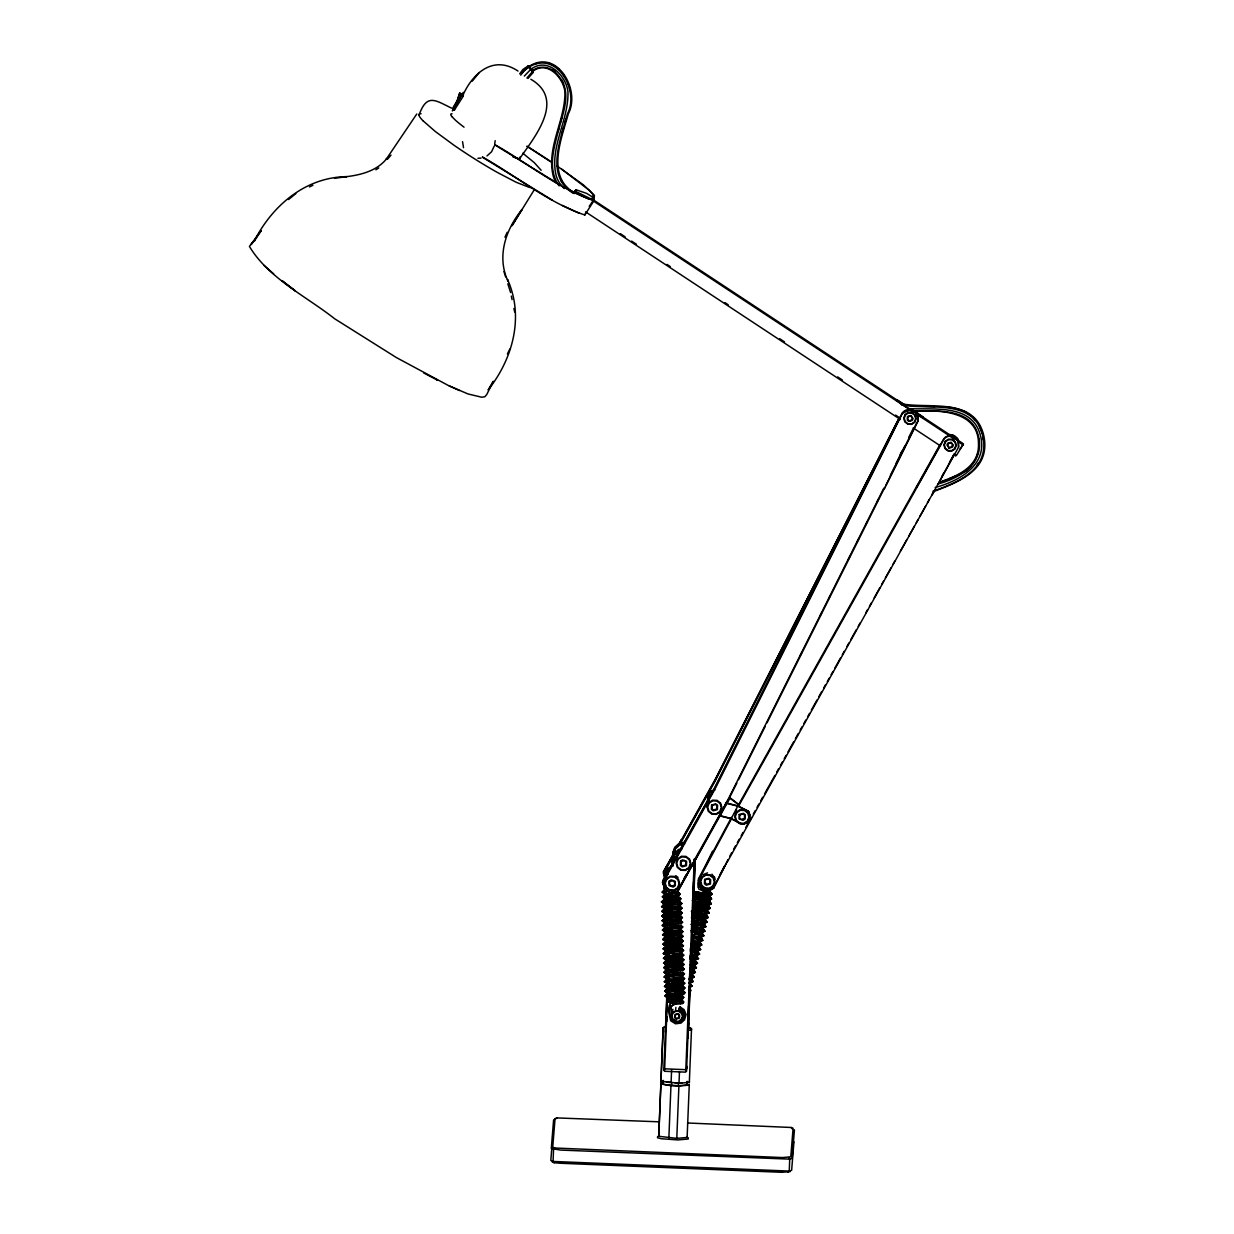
<?xml version="1.0" encoding="UTF-8"?>
<svg xmlns="http://www.w3.org/2000/svg" width="1234" height="1234" viewBox="0 0 1234 1234"><rect width="100%" height="100%" fill="white"/><g stroke="black" fill="none" stroke-linecap="round" stroke-linejoin="round"><path stroke-width="1.5" d="M675.337 1001.993L675.291 1003.489L670.031 1002.856L666.807 1000.373L667.856 998.985L675.322 1000.789L675.291 1003.489L682.695 1003.458L683.729 1002.039L682.603 1000.712L675.43 1001.268M688.109 1033.012L688.279 1027.953M665.635 877.945L665.712 874.86M665.373 1032.087L665.573 1026.287M671.281 894.141L671.311 892.922L678.993 892.83L680.165 894.172L679.086 895.576L671.234 895.653L671.311 892.922L666.098 890.902L664.833 886.722M663.614 884.454L663.954 889.915L664.879 892.197L667.255 893.647L680.165 894.172M664.308 877.251L664.432 873.209M663.799 1070.418L667.517 976.989M667.517 996.393L664.555 1071.282L685.718 1072.145L694.264 859.558M686.536 1071.359L695.051 859.558M666.221 894.434L662.982 897.18L664.154 898.506L667.131 895.853L666.221 894.434L662.982 897.18L671.558 899.216L671.512 900.404L679.749 900.249L680.906 898.846L679.656 897.504L673.548 897.812M671.574 898.907L671.62 897.704L664.062 895.807L665.234 897.087L664.154 898.506L671.512 900.404L671.62 897.704L679.656 897.504M672.083 917.757L672.129 916.554L678.438 916.122L681.029 916.23L682.402 917.572L681.122 918.975L672.006 919.284L665.774 918.62L661.918 916.014L665.758 913.129L666.823 914.548L670.37 913.823M672.252 922.446L672.299 921.243L678.607 920.811L681.199 920.919L682.572 922.261L681.291 923.68L672.175 923.973L665.944 923.325L662.087 920.703L665.928 917.818L672.175 916.646L681.029 916.23L679.733 917.68M672.931 941.218L672.977 940.015L664.046 938.087L662.766 939.475L666.622 942.051L672.854 942.745L681.97 942.437L683.25 941.018L681.878 939.691L673.024 940.092L666.776 941.28L662.936 944.164L666.792 946.74L673.024 947.434L682.14 947.126L683.42 945.722L682.047 944.38L673.193 944.781L664.216 942.776L665.589 944.056L667.841 942.699L666.776 941.28M673.101 945.907L673.147 944.704L682.047 944.38M673.27 950.596L673.317 949.393L679.625 948.961L682.217 949.069L683.59 950.411L682.309 951.815L673.193 952.124L666.962 951.445L663.105 948.853L666.946 945.969L668.01 947.388L671.558 946.663M673.779 964.679L673.826 963.461L680.135 963.029L682.726 963.137L684.099 964.479L682.818 965.898L673.702 966.191L667.471 965.512L663.614 962.936L667.455 960.037L668.519 961.456L672.067 960.731M673.949 969.369L673.995 968.15L665.064 966.237L663.784 967.626L667.64 970.202L673.872 970.896L682.988 970.587L684.268 969.168L682.896 967.826L680.304 967.734L674.042 968.243L674.196 969.754M674.458 983.436L674.504 982.233L665.573 980.29L664.293 981.693L668.149 984.285L674.381 984.979L683.497 984.655L684.777 983.236L683.405 981.909L680.813 981.801L671.435 982.896M674.628 988.125L674.674 986.922L680.983 986.49L683.574 986.598L684.947 987.925L683.667 989.344L674.551 989.653L668.319 988.974L664.463 986.382L668.304 983.483L669.368 984.917L672.931 984.208M674.797 992.815L674.844 991.627L681.153 991.18L683.744 991.288L685.117 992.614L683.837 994.049L674.72 994.357L668.489 993.679L664.632 991.072L668.473 988.187L674.736 986.999L683.574 986.598L682.294 988.033M669.969 899.817L666.314 900.481L665.249 899.062L661.409 901.946L664.339 903.35L671.543 904.028L671.497 905.216L680.613 904.908L681.893 903.489L680.505 902.162L671.666 902.563M679.394 908.286L680.782 909.597L665.434 909.242L661.578 906.635L662.859 905.247L671.79 907.191L680.69 906.851L682.063 908.178L680.782 909.597L672.16 909.967L671.975 908.779L666.653 909.859L665.589 908.44L661.748 911.324L664.679 912.728L671.882 913.407L671.836 914.595L680.952 914.286L682.232 912.882L680.859 911.54L678.268 911.432L668.89 912.543M671.913 913.067L671.959 911.895L663.028 909.936L664.401 911.216L666.653 909.859L665.836 911.139L672.16 909.967L672.006 908.425M672.006 919.284L672.129 916.554L663.198 914.625L664.571 915.906L666.823 914.548L666.005 915.829L680.952 914.286M672.175 923.973L672.299 921.243L663.368 919.315M672.854 942.745L672.977 940.015L681.878 939.691L680.597 941.126M673.024 947.434L673.147 944.704L673.363 945.954M673.193 952.124L673.317 949.393L664.386 947.465L665.758 948.745L668.01 947.388L664.478 950.165M673.702 966.191L673.826 963.461L664.895 961.548L666.267 962.829L668.519 961.456L665.003 964.232L666.267 962.829M673.872 970.896L673.995 968.15L682.896 967.826M664.293 981.693L667.224 983.097L674.427 983.776L674.381 984.979L674.504 982.233L683.405 981.909L682.124 983.344M674.551 989.653L674.674 986.922L665.743 984.994L667.131 986.274L669.368 984.917L668.566 986.182L683.497 984.655M674.72 994.357L674.844 991.627L665.913 989.683M687.199 1136.452L687.122 1137.455L676.787 1138.365L658.74 1136.283L660.93 1082.974L663.506 1082.511M660.961 1081.2L663.152 1027.691L660.961 1081.2L679.009 1083.267L689.328 1082.357L689.42 1081.37M660.93 1082.974L658.74 1136.283M687.153 1084.115L687.091 1084.964L678.33 1085.735L666.159 1084.825L662.997 1083.976L663.182 1080.367L663.105 1081.215M668.442 953.928L668.751 946.231M669.167 936.745L670.91 892.413M672.006 866.253L672.314 858.633L674.35 853.28L678.499 849.501L682.248 848.668M666.005 1021.69L666.977 996.532M667.239 990.933L667.748 977.482M668.427 960.33L668.797 952.494M669.877 925.593L670.648 906.373M670.957 898.676L671.111 894.835M672.268 866.006L672.808 852.555L674.844 847.203L678.993 843.424L684.608 842.159L684.515 843.254L678.901 844.519L674.767 848.298L672.715 853.65M667.795 990.763L668.365 975.261M669.029 960.145L670.216 929.156M670.417 925.685L671.759 890.732M672.792 866.361L673.101 858.694M666.807 1021.69L666.962 1016.6M668.041 990.948L668.196 987.107M669.275 960.206L669.43 956.365M673.024 865.404L673.178 861.579M673.332 857.753L675.43 848.853L679.271 845.352L684.484 844.179M668.859 1138.041L670.957 1085.704L660.853 1083.961M671.08 1082.943L671.604 1069.816M671.574 1085.457L671.682 1082.696M678.33 1085.735L678.438 1082.974L682.093 1082.835M676.787 1138.365L678.901 1086.028L689.22 1085.118L689.297 1084.131L687.122 1137.455M679.009 1083.267L679.456 1072.007M687.97 1022.554L688.572 1005.988M689.204 991.812L689.436 986.043M690.516 959.142L690.963 946.648M691.672 930.328L691.966 921.767M692.953 896.887L693.57 881.585M694.14 868.859L694.495 858.617M688.125 1037.995L688.279 1034.154M688.51 1028.385L690.207 986.105M690.454 978.994L690.685 973.24M690.917 968.798L695.313 859.25M687.091 1084.964L687.261 1081.354L687.199 1082.187M689.328 1082.357L691.518 1028.848L687.801 1027.845M688.402 1029.295L688.68 1023.017M672.422 927.15L672.345 928.662L666.113 928.014L662.257 925.407L663.537 924.019L672.468 925.932L672.345 928.662L681.461 928.369L682.741 926.95L681.369 925.608L672.515 926.024M673.44 955.286L673.363 956.813L667.131 956.134L663.275 953.543L664.555 952.154L673.486 954.083L673.363 956.813L682.479 956.52L683.759 955.101L682.387 953.759L673.533 954.175M674.119 974.058L674.042 975.585L667.81 974.891L663.954 972.315L665.234 970.927L674.165 972.855L674.042 975.585L683.158 975.276L684.438 973.857L683.065 972.531L674.211 972.932M674.288 978.747L674.211 980.274L667.98 979.595L664.123 977.004L665.404 975.616L674.335 977.544L674.211 980.274L683.327 979.966L684.608 978.547L683.235 977.22L674.381 977.621M664.062 901.838L662.781 903.257L666.314 900.481L664.062 901.838L662.689 900.558L671.62 902.501L671.497 905.216L665.265 904.553L661.409 901.946L665.249 899.062M671.743 908.378L671.666 909.905L671.79 907.191L680.69 906.851M672.592 931.84L672.515 933.367L678.87 933.382L681.631 933.058L682.911 931.639L681.538 930.297L672.684 930.714L663.707 928.708L662.427 930.097L666.283 932.673L672.515 933.367L672.638 930.621L681.538 930.297M917.865 420.563L918.081 417.663L914.872 411.616C938.92 409.441 978.855 410.829 978.469 443.993C979.38 466.761 957.214 476.324 939.043 482.247M680.921 849.085L662.488 882.649L665.712 890.038L670.725 892.799L678.068 891.071L696.146 857.8L678.16 889.992L679.98 886.521M664.401 885.889L662.612 881.153L714.393 788.264L902.316 412.788A9.348 9.27 4.5 0 1 908.656 409.472A8.823 8.746 4.5 0 1 917.109 413.668L918.25 420.686L884.485 488.695M670.71 892.814L678.068 891.071M680.489 850.288L680.582 849.208M726.379 802.948L737.762 805.833L748.467 811.185L750.056 815.612L748.729 820.548L745.799 823.386L741.865 824.281L745.83 823.063L748.76 820.209M750.056 815.612L748.467 811.185M552.2 1143.301L550.811 1160.438L553.063 1161.441L789.251 1171.081L791.642 1170.279L793.956 1141.712M552.662 1137.594L553.125 1131.871M664.602 874.921L663.414 871.775L673.579 854.036M657.629 1136.468L657.521 1137.763L661.393 1138.735L677.898 1139.923L688.217 1139.013L688.31 1137.717M662.997 1083.976L663.074 1083.128M671.882 1016.106L673.008 1013.068L675.738 1011.278L678.993 1011.402L681.554 1013.423L682.448 1016.538L681.307 1019.577L678.592 1021.366L675.337 1021.243L672.761 1019.222L671.404 1016.029L671.666 1012.636M671.404 1016.029L672.916 1009.319M672.638 1012.713L675.6 1010.754L675.877 1007.36M672.36 1019.438L675.168 1021.629L678.731 1021.783L681.708 1019.824L682.942 1016.492L682.248 1009.705M682.942 1016.492L683.204 1013.114M712.558 851.136L698.552 880.228A9.286 9.193 4.6 0 0 705.539 890.208L710.29 890.084L713.761 887.971L728.137 859.712L714.039 886.552M699.154 883.529L698.675 878.593A9.286 9.193 4.6 0 0 698.86 881.708M707.437 798.259L708.717 793.57L711.817 790.686L714.841 790.022M707.067 806.959L708.655 802.702L712.481 800.172L717.062 800.357L720.656 803.18L721.905 807.56L720.317 811.833L716.491 814.347L711.91 814.162L708.316 811.34L707.067 806.959L708.038 795.112M686.736 1068.906L686.937 1066.407M708.794 801.005L709.627 790.855M691.518 1028.848L691.441 1029.835L687.585 1030.529M713.915 888.033L710.368 889.992L705.524 890.115L702.007 888.434L699.061 884.593L698.367 879.935M736.297 812.173L740.107 809.658L744.688 809.843L748.298 812.666L749.532 817.047L747.943 821.304L744.133 823.834L739.552 823.649L735.942 820.826L734.708 816.445L736.513 809.489M794.434 1129.773L792.12 1158.325L789.729 1159.142L560.56 1150.073L551.289 1148.499L553.603 1119.932L557.166 1117.927L658.863 1121.814M916.723 486.181L916.631 487.26L943.84 438.702A7.728 7.666 4.6 0 1 952.586 436.234L958.34 440.985L958.71 446.939L727.859 860.977M454.528 109.857L453.202 107.389L457.151 100.617L459.727 92.966L463.444 94.848L462.426 93.877L453.233 109.363L454.528 109.857L463.352 96.021L462.318 95.111M453.233 109.363L453.341 108.129M453.109 108.499L457.058 101.712L459.727 92.966M463.29 92.349L452.369 110.89L459.357 98.489M666.252 878.793L670.124 876.233L674.782 876.418L678.438 879.287L679.703 883.729L678.083 888.064L674.211 890.624L669.553 890.439L665.897 887.57L664.632 883.128L666.437 876.556M958.494 447.171L958.155 441.325A9.641 9.563 4.6 0 0 949.008 436.281A7.558 7.481 4.6 0 0 943.964 439.103L738.857 805.601M494.741 143.792L495.189 140.645M691.426 945.121L691.642 943.609L700.758 943.3L701.745 944.92L697.488 946.771L691.225 946.308L691.426 945.121L698.629 945.768L701.745 944.92L699.046 942.761M692.289 941.743L692.706 939.043L701.822 938.735L702.809 940.354L698.552 942.19L692.289 941.743L692.706 939.043M693.354 937.161L693.77 934.462L702.886 934.153L703.874 935.773L699.616 937.624L693.354 937.161L693.585 935.634M696.778 921.921L696.547 923.448L702.809 923.896L707.082 922.06L706.095 920.441L696.963 920.749L696.547 923.448L691.858 922.6M700.156 907.036L699.755 909.736L693.493 908.594L692.798 907.144L693.955 905.895L706.465 907.514L709.288 906.728L710.275 908.347L706.002 910.183L699.755 909.736L699.971 908.193M701.221 902.455L700.819 905.17L694.557 904.028L693.863 902.578L695.02 901.314L707.545 902.949L710.352 902.147L711.339 903.766L707.067 905.617L700.819 905.17L701.035 903.627M699.03 884.223L698.752 889.066L708.686 893.632L708.27 892.259L701.591 889.467L700.141 886.382M691.456 944.781L691.642 943.609M694.649 931.053L694.835 929.896L703.951 929.588L704.938 931.207L700.681 933.043L691.287 932.025M695.714 926.487L695.899 925.315L705.015 925.022L706.002 926.641L701.745 928.477L692.351 927.459M698.907 912.774L699.092 911.602L708.223 911.294L709.211 912.913L704.938 914.764L692.413 913.175L691.734 911.725L706.079 913.762L709.211 912.913L706.496 910.754M694.418 932.596L694.835 929.896L691.734 929.325M695.482 928.03L695.899 925.315L691.241 924.467M698.691 914.301L699.092 911.602L692.891 910.461L693.585 911.895L692.413 913.175M703.365 894.372L703.565 893.185L711.324 892.753L712.111 894.326L708.439 896.177L703.118 895.884L695.513 894.403L694.727 892.799L696.13 891.735L703.365 893.524L708.717 895.622L711.602 899.015L707.714 900.866L692.937 898.645M703.118 895.884L703.565 893.185L696.13 891.735L696.917 893.308M561.809 169.197L589.25 190.237L593.03 194.54L592.613 199.646L588.525 198.982L571.496 191.069M664.817 871.559L665.959 866.638M664.031 881.446L665.188 876.526L668.273 874.258M559.557 126.007C554.961 144.902 546.353 168.21 559.11 185.856M560.498 122.582L561.902 117.431M558.107 131.714C562.349 114.299 572.638 92.427 558.909 76.431C553.341 67.669 541.171 63.921 532.502 70.662L529.278 66.297L527.828 66.112L522.877 69.52L519.684 73.87M562.303 132.285L563.707 127.102M564.648 123.647L566.067 118.464M703.92 890.1L703.503 891.565L704.29 888.958L701.221 887.894L699.2 885.318M702.979 894.665L702.562 896.1L710.121 900.049L707.498 896.856L702.948 894.974L702.562 896.1L695.513 894.403M698.521 913.129L698.953 911.648L692.906 910.029L693.431 911.664L692.135 912.682L691.611 911.016M691.225 924.158L695.76 925.361L694.927 927.968L691.935 927.166M694.264 931.423L694.696 929.927L691.672 929.125M701.714 899.416L702.146 897.951L705.123 899.077M700.681 903.643L700.264 905.108L706.249 907.391L705.709 906.018L700.65 903.982L700.264 905.108L694.264 903.535L693.739 901.869L695.035 900.897L701.082 902.532M699.616 908.224L699.2 909.674L705.185 911.957L704.645 910.584L699.585 908.563L699.2 909.674L693.199 908.101M697.488 917.356L697.056 918.821L705.478 923.063M696.423 921.937L695.991 923.402L701.992 925.685L701.452 924.312L696.392 922.276L695.991 923.402L692.999 922.616M692.798 937.115L693.199 935.989L698.243 938.025L698.799 939.398L692.798 937.115L693.23 935.65M693.817 941.234L697.179 942.591L700.141 945.938L691.734 941.681L692.567 939.074M908.856 421.365L907.345 420.162L907.484 416.521L911.031 415.534L913.067 418.573L912.404 420.378L908.856 421.365L907.484 418.203L909.288 415.935L910.815 415.997L912.435 418.403L910.63 420.671L909.103 420.609M676.155 1019.006L674.751 1017.911L674.89 1014.549L678.16 1013.638L679.564 1014.734L679.44 1018.112L676.155 1019.006L674.89 1016.106L676.556 1014.009L677.975 1014.07L679.456 1016.292L677.79 1018.374L676.386 1018.328M949.023 448.081L946.987 445.042L947.65 443.237L951.198 442.25L953.234 445.289L952.571 447.094L949.023 448.081L947.65 444.934L949.455 442.682L952.185 443.685L952.602 445.135L950.797 447.402L949.27 447.34M494.232 146.075L491.579 151.751L486.967 155.947M669.368 1005.201L668.273 1010.291L670.694 1020.796L675.553 1023.804L681.014 1023.094L684.577 1019.778L686.104 1014.487L684.145 1009.69L680.119 1006.913L678.669 1009.211L681.878 1011.14L683.451 1014.579L682.34 1018.281L679.595 1020.78M698.552 912.79L698.953 911.648L701.93 912.79M695.359 926.503L695.76 925.361M694.295 931.084L694.696 929.927L697.657 931.068M701.745 899.077L702.146 897.951M697.457 917.71L697.056 918.821L692.567 917.649M691.734 941.681L692.135 940.57M976.187 457.968L977.806 453.418M673.594 852.617L675.522 847.557L679.379 844.056M672.221 859.728L674.273 854.375L678.407 850.612M672.993 859.99L674.936 854.931L678.777 851.429M482.432 156.965C516.429 176.03 547.634 202.438 584.823 214.994L585.734 212.772M584.823 214.994L593.986 200.618L594.418 195.311L583.42 184.899L557.043 165.973M676.124 894.341L676.803 892.83L678.993 892.83L677.913 894.249M575.075 191.471L575.707 190.082L573.594 192.782M576.293 189.866L575.599 191.378L592.073 199.461L593.06 197.347L586.505 193.337L576.293 189.866L573.995 192.797M504.953 237.19L507.205 232.3M889.174 439.628L714.733 788.387L662.581 881.415M883.745 488.34L728.862 797.935L695.806 859.003M800.203 655.578L801.93 652.138M819.993 616.013L821.721 612.573M828.6 598.814L830.328 595.374M848.39 559.249L850.118 555.809M856.998 542.05L858.725 538.61M865.605 524.851L867.332 521.411M876.788 502.485L878.515 499.045M890.346 475.398L917.032 422.229M729.973 796.84L736.852 783.081M738.58 779.641L765.25 726.317M766.977 722.877L884.871 487.199M885.704 485.548L904.753 447.418M507.421 353.88L509.858 349.052M899.015 418.172L715.057 780.366L681.276 841.064M899.278 417.925L715.442 778.901L679.857 842.807M902.609 412.989L714.517 789.991L662.797 882.773M908.826 437.252L913.021 428.908M889.236 438.425L715.381 780.598L681.6 841.295M900.188 454.482L901.915 451.089M896.208 463.105L904.831 446.137M698.459 878.855L731.5 817.386M698.552 880.228L731.361 819.021M737.731 806.157L726.363 803.272L719.777 815.905L731.16 818.774L737.731 806.157L748.452 811.509M713.9 886.336L715.658 882.958M720.07 874.536L724.466 866.098M955.054 455.516L956.473 455.346L963.492 443.932L959.774 449.423M677.435 912.975L678.268 911.432L679.348 912.651M677.605 917.664L678.438 916.122M677.774 922.353L678.607 920.811M678.284 936.436L679.116 934.894L681.708 935.002L683.081 936.328L681.8 937.747L672.684 938.056L666.453 937.362L662.596 934.786L663.877 933.398L672.808 935.31L681.708 935.002M678.453 941.126L679.286 939.583M679.456 944.272L678.623 945.815L680.767 945.815M678.793 950.473L679.872 951.707L680.705 950.165L679.625 948.961M681.554 973.611L680.721 975.153L683.158 975.276L681.785 973.965M702.269 873.394L697.889 883.205L698.058 887.585M681.153 991.18L680.335 992.707L683.837 994.049M666.267 899.694L667.085 898.198L666.283 896.979M932.148 494.402L933.984 491.024M942.19 475.861L944.025 472.499M949.501 462.38L954.067 453.958M932.287 494.772L935.033 489.713M939.598 481.275L954.221 454.297M679.996 983.328L680.813 981.801L681.893 983.004M683.729 1002.039L669.26 1001.638L670.062 1000.142L670.849 1001.376L670.031 1002.856L666.807 1000.373M680.165 988.018L680.983 986.49M665.064 892.321L665.897 890.809L663.46 890.686L662.18 892.105L663.568 893.447L666.144 893.555L665.064 892.321L662.18 892.105M665.249 897.01L666.067 895.498L663.63 895.39L662.349 896.794L663.738 898.136L666.314 898.244M679.857 926.734L679.024 928.246L681.461 928.369L680.088 927.058M679.132 959.851L679.965 958.34L682.556 958.448L683.929 959.79L682.649 961.209L673.533 961.502L667.301 960.823L663.445 958.232L667.286 955.347L668.35 956.766L673.687 955.687L673.857 956.89L682.479 956.52L681.106 955.209M679.302 964.556L680.135 963.029M680.304 967.734L679.487 969.245L681.615 969.276M534.337 189.666L511.987 225.745L521.997 209.502C505.524 229.694 496.454 256.749 508.13 281.553L507.56 279.501C524.404 317.076 512.696 358.909 488.14 389.975L493.291 381.275L486.828 394.402L484.869 396.746L481.769 397.24L467.964 393.939L448.59 385.625L396.361 357.552L334.692 318.788C306.155 296.268 268.518 278.267 249.422 246.445L261.192 230.665L254.204 241.201C272.112 205.739 305.292 177.202 346.661 176.632L334.553 178.313M680.119 1006.913L678.669 1009.211M725.083 804.815L726.903 801.545M729.849 798.336L677.867 891.102M663.398 871.929L673.286 854.221M678.685 844.565L681.384 839.737L679.502 844.025M673.209 855.301L663.29 873.256L665.095 877.744M665.434 877.667L663.691 873.348L673.533 855.717M684.207 878.145L685.996 874.952M694.063 860.514L725.746 804.429M726.672 802.763L729.14 798.321M681.77 883.297L689.868 868.813M691.672 865.589L696.161 857.537M738.055 805.648L940.169 444.333M729.865 855.995L731.747 852.632M733.613 849.285L735.495 845.922M737.361 842.575L739.243 839.213M741.11 835.85L742.991 832.503M745.799 827.474L751.429 817.402M753.295 814.039L755.177 810.692M757.044 807.329L758.925 803.982M760.792 800.619L762.674 797.257M764.54 793.909L774.859 775.446M776.726 772.098L778.608 768.736M780.474 765.389L782.356 762.026M784.222 758.663L786.104 755.316M787.971 751.953L793.601 741.896M795.467 738.534L798.29 733.505M800.156 730.142L802.038 726.795M803.905 723.433L805.787 720.07M807.653 716.723L809.535 713.36M811.401 710.013L817.031 699.94M818.898 696.593L821.721 691.549M823.587 688.202L825.469 684.839M827.335 681.476L829.217 678.129M831.084 674.767L832.95 671.435M834.832 668.088L840.447 658.077M842.313 654.73L844.179 651.382M846.987 646.385L848.869 643.037M850.735 639.706L856.35 629.679M858.216 626.332L860.098 623M865.713 612.974L867.579 609.642M869.446 606.295L871.327 602.948M874.135 597.95L879.749 587.924M881.616 584.577L883.482 581.245M885.364 577.898L890.979 567.887M892.845 564.54L894.727 561.208M900.342 551.182L906.882 539.489M908.764 536.142L914.379 526.131M916.245 522.784L918.111 519.452M919.993 516.105L925.608 506.094M927.474 502.747L929.341 499.4M675.985 894.326L676.787 893L677.728 894.079M419.113 114.885C426.918 93.074 435.386 100.355 451.629 108.16M676.756 895.745L677.559 894.465L676.787 893L671.512 893.354L671.79 896.069L666.453 897.149M665.928 917.818L666.992 919.237L666.175 920.518L681.122 918.975M663.63 926.703L667.162 923.927L666.098 922.508L663.537 924.019L664.91 925.299L667.162 923.927M667.841 942.699L665.866 945.568L666.792 946.74L667.764 945.244M668.365 954.53L667.301 953.311L668.18 952.077L673.517 950.998M666.453 967.518L665.064 966.237L667.625 964.726L668.689 966.16L665.172 968.937L668.689 966.16L672.237 965.435M665.342 973.626L668.859 970.849L672.407 970.125M972.315 464.74L975.631 459.495M667.332 980.058L668.134 978.793L669.198 980.228L674.535 979.148L674.705 980.336L683.327 979.966L681.955 978.655L683.235 977.22L674.335 977.544M668.304 983.483L664.463 986.382C670.694 989.421 678.222 988.588 684.947 987.925M685.117 992.614C678.392 993.277 670.864 994.11 664.632 991.072L668.473 988.187L669.538 989.622L673.101 988.897M666.19 997.072L669.707 994.296L668.643 992.876L664.802 995.776L668.658 998.368L680.381 998.938L682.695 998.769L683.759 997.35L682.587 996.023L676.957 996.378M520.1 157.983C535.895 135.462 565.157 99.322 530.851 79.269M711.817 790.686L708.686 793.894M976.711 465.804L978.593 462.858M667.671 989.452L668.735 990.871L669.538 989.622L666.021 992.367M666.746 917.093L665.774 918.62L661.918 916.014L665.758 913.129M666.915 921.798L665.944 923.325L662.087 920.703L665.126 919.068M664.787 909.689L665.589 908.44M683.929 959.79C677.204 960.438 669.676 961.286 663.445 958.232L667.286 955.347M668.381 986.274L667.393 987.786L668.319 988.974L669.306 987.462M668.55 990.964L667.563 992.475L668.489 993.679L669.476 992.151M665.82 915.921L664.848 917.417L682.402 917.572M665.99 920.61L665.018 922.106L682.572 922.261M666.499 934.678L665.527 936.174L666.453 937.362L667.424 935.866M666.668 939.367L665.697 940.879L666.622 942.051L667.594 940.555M667.532 962.829L666.545 964.325L667.471 965.512L668.442 964.016M667.702 967.518L666.715 969.014L667.64 970.202L668.627 968.705M462.565 96.051C472.992 72.081 494.047 54.99 518.018 71.063M676.433 899.046L677.296 897.735L678.114 899.2L677.25 900.481M589.25 206.371L592.443 201.589M416.784 113.991L386.227 159.248L386.89 158.415C376.725 171.31 359.989 175.182 344.471 176.925M677.451 917.849L678.407 916.554L679.317 918.019L678.361 919.299M677.62 922.554L678.592 921.243L681.199 920.919M678.299 941.311L679.271 939.999L680.165 941.48L683.25 941.018M678.469 946L679.44 944.704L680.335 946.169L683.42 945.722M679.163 964.772L680.119 963.461L682.726 963.137L681.446 964.587M679.332 969.461L680.289 968.15L681.183 969.631L684.268 969.168M521.843 72.868L528.615 66.667L527.828 66.112L533.088 72.498L528.059 78.421M520.717 75.151L523.895 70.878L528.553 67.407C556.01 49.53 580.011 90.097 567.439 113.837C561.192 138.069 544.61 175.691 572.823 193.028M680.011 988.218L680.967 986.922L681.878 988.388L680.906 989.668M680.181 992.907L681.137 991.612L683.744 991.288L682.464 992.722M681.075 994.357L682.047 993.077L681.137 991.612L674.844 991.627L675.044 993.216M677.852 905.232L678.808 903.951L681.893 903.489M678.53 923.988L679.487 922.708L678.592 921.243L672.299 921.243L672.484 922.847M678.7 928.678L679.656 927.413L682.741 926.95M679.209 942.761L680.165 941.48L665.697 940.879L662.766 939.475L665.805 937.84M679.379 947.45L680.335 946.169L665.866 945.568L662.936 944.164L665.974 942.529M679.548 952.139L680.505 950.859L683.59 950.411M680.057 966.207L681.014 964.942L684.099 964.479L681.214 964.232M680.227 970.911L681.183 969.631L666.715 969.014L663.784 967.626M667.594 990.563L668.658 989.144M680.397 975.6L681.353 974.32L684.438 973.857M524.311 76.076L530.373 69.783M664.833 885.935L663.753 887.339L664.941 888.696M479.178 72.513L472.36 81.105M526.933 77.973L532.27 71.911M252.399 242.913L251.088 244.548L255.237 239.396M687.539 1122.986L791.102 1127.475L793.092 1128.339L790.778 1156.844L782.51 1157.569L554.729 1148.006L553.542 1149.486L553.063 1161.441L554.143 1162.736L560.251 1163.246L781.924 1172.3L790.192 1171.575M698.29 892.305L697.256 893.57L697.796 895.005L698.83 893.709L697.519 894.758M387.507 159.232L390.993 155.129M665.095 971.868L666.375 970.433M666.237 900.188L663.799 900.08L662.519 901.483L663.907 902.825M663.044 915.566L664.324 914.147L665.697 915.458M663.29 917.325L664.571 915.906M663.213 920.255L664.494 918.836M663.46 922.014L666.992 919.237M663.383 924.945L664.663 923.526M664.833 928.215L663.553 929.634L664.925 930.976M672.653 927.536L667.332 928.616L663.799 931.408L672.838 928.739M665.003 932.919L663.722 934.323L665.095 935.665M663.892 939.012L665.172 937.609M664.062 943.717L665.342 942.298M665.589 944.056L664.308 945.475L673.348 942.807L681.97 942.437M664.231 948.406L665.512 946.987M664.401 953.095L665.681 951.676M665.851 956.365L664.571 957.785L665.959 959.126M664.833 959.543L668.35 956.766L667.548 958.047L668.535 959.234M664.91 967.163L666.206 965.744L667.579 967.055M694.557 904.028L695.714 902.748L695.02 901.314L692.49 900.527L693.477 902.147M693.493 908.594L694.649 907.314M665.851 987.678L667.131 986.274M695.621 899.463L694.927 897.997L696.084 896.748L708.193 898.198L710.738 897.426L709.257 898.491M788.079 1172.285L789.251 1171.081L789.729 1159.142L788.665 1157.554M707.128 899.247L708.193 898.198L708.763 899.833L707.714 900.866M971.482 466.051L966.16 471.11L957.075 475.414M702.763 923.078L701.452 924.312L703.411 926.055L705.015 925.022L702.763 923.078L703.303 924.482M691.102 951.399L695.606 953.111L695.051 951.738L696.377 950.504L699.616 954.067L695.359 955.903L690.67 955.563M690.469 961.116L693.477 962.258L692.922 960.885L694.233 959.651L697.488 963.214L693.23 965.05L690.099 964.834M694.819 968.798L691.858 965.451L693.169 964.232L696.423 967.78L692.166 969.631L691.487 967.95L695.436 966.16L691.487 967.95M692.104 968.798L690.793 970.032L692.768 971.775L694.372 970.742L695.359 972.361L691.102 974.197L690.423 972.515M689.729 974.598L692.69 977.93L689.729 974.598L691.04 973.379L694.295 976.912L690.037 978.763L694.295 976.912L691.04 973.379M690.284 975.971L691.595 974.767M688.665 979.164L689.976 977.945L693.23 981.493L688.973 983.344L693.23 981.493L690.531 979.333M672.345 1002.255L670.293 1004.137L669.692 1007.006L670 1014.487L671.666 1020.04L675.723 1022.616L680.289 1022.107L683.435 1019.207L684.762 1014.703L683.004 1010.584L679.41 1007.885M704.367 919.901L703.056 921.104L702.516 919.731L699.138 918.374M675.029 853.635L678.885 850.133M706.388 903.967L707.545 902.949L708.208 904.615L707.067 905.617L706.388 903.967L710.352 902.147L708.085 900.218L706.774 901.437L703.411 900.095M703.195 917.68L707.159 915.875L708.146 917.494L703.874 919.33L691.348 917.741M700.002 931.392L701.143 930.374L701.822 932.056L700.681 933.043M698.938 935.974L700.079 934.956L700.758 936.621L699.616 937.624L698.938 935.974L702.886 934.153L700.634 932.225L699.308 933.444L695.945 932.102M690.161 950.89L696.423 951.337L700.681 949.501L697.441 945.938L696.115 947.172L692.752 945.815M695.359 955.903L699.616 954.067M693.23 965.05L697.488 963.214L694.788 961.055M692.166 969.631L696.423 967.78L693.724 965.62M691.102 974.197L695.359 972.361M592.181 198.103L593.06 197.347M689.359 977.097L693.307 975.307L691.703 976.341M703.874 919.33L708.146 917.494L705.432 915.335M702.809 923.896L707.082 922.06M692.552 963.384L696.5 961.594L694.896 962.628L692.922 960.885M902.501 413.39L908.671 410.166L914.888 412.017A9.085 9.008 4.5 0 1 917.926 421.056M288.54 199.538L295.851 193.584M694.264 903.535L695.56 902.532M710.707 895.375L709.92 893.832L711.324 892.753L704.29 888.958M692.675 906.45L693.971 905.463L700.017 907.098M670.664 1006.373L675.708 1003.982L682.695 1003.458L681.569 1002.131M670.91 866.546L667.023 869.106L665.419 873.441L666.252 876.402M671.08 867.224L667.532 869.554L666.052 873.533L666.823 876.248M669.707 994.296L667.471 995.668L666.082 994.373L668.72 995.653L682.587 996.023L681.538 997.442L682.695 998.769L670.232 1000.327L670 997.627L667.856 998.985L669.029 1000.28L678.284 997.704M665.234 897.087L670.139 895.174M705.539 916.908L706.542 918.497L703.581 915.165L705.539 916.908L707.159 915.875L704.892 913.931L703.581 915.165L700.202 913.808M704.475 921.474L706.095 920.441L703.827 918.497L702.516 919.731L704.475 921.474L702.131 922.261L703.272 921.227L703.951 922.909L691.379 921.212M694.927 927.968L700.927 930.251L700.388 928.878L702.347 930.621L703.951 929.588L701.699 927.644L700.388 928.878L697.009 927.521M699.154 944.334L700.758 943.3L698.506 941.357L697.179 942.591L697.734 943.964M375.876 169.798L378.776 167.947M690.562 987.077L692.166 986.059L688.911 982.526M689.497 991.658L691.102 990.624L690.114 989.036L688.51 990.054M689.575 985.472L691.179 984.454M695.853 956.489L695.313 955.085L698.552 958.633L694.295 960.484L691.163 960.253M670.957 906.034L665.589 906.404L666.483 905.17L665.419 903.751L662.859 905.247L664.231 906.527L671.805 904.075L671.99 905.278L665.666 906.45L666.668 907.622L671.358 907.237M665.928 953.435L668.18 952.077L667.116 950.658L664.555 952.154L668.103 954.622L667.178 953.45L666.206 954.946L667.131 956.134M674.535 975.647L668.226 976.804L669.029 975.539L667.964 974.12L665.404 975.616L666.792 976.896L672.576 974.814M933.027 491.117C959.188 482.078 990.532 468.797 982.603 434.954C973.024 398.212 929.341 410.089 901.684 405.061M933.521 491.595C959.682 481.63 991.766 469.398 983.513 434.476C973.564 396.484 928.631 409.441 900.172 403.549M668.134 978.793L665.573 980.29L666.962 981.585L669.198 980.228L668.396 981.493L674.705 980.336L674.566 978.809M666.144 947.218L663.105 948.853L666.036 950.257L680.505 950.859L679.61 949.393L673.317 949.393M666.314 951.908L663.275 953.543C669.507 956.581 677.034 955.748 683.759 955.101M666.653 961.301L663.614 962.936L666.545 964.325L681.014 964.942L680.119 963.461L667.625 964.726M666.992 970.68L663.954 972.315L666.884 973.719L681.353 974.32L680.458 972.839L674.165 972.855M531.144 69.089C547.495 56.841 565.99 75.289 567.948 91.702C568.951 120.238 549.176 147.17 556.226 175.907A28.783 28.536 4.6 0 0 561.563 185.702L564.154 188.586M532.502 70.662L533.088 71.048C547.649 60.497 563.12 77.588 564.941 91.686C565.527 120.33 545.891 147.525 553.341 176.431A31.714 31.452 4.7 0 0 556.118 182.755M309.487 186.951L312.896 185.301M941.218 482.031L946.478 479.841M948.252 479.101L955.301 476.154M937.655 484.052C959.79 478.437 985.442 462.688 978.392 435.972C971.266 406.881 935.912 411.354 913.191 410.922M935.171 487.492C959.003 481.137 988.233 465.064 980.49 435.587C972.361 403.287 933.336 410.058 908.332 408.577M703.056 874.659L707.529 872.854M665.712 890.038L662.504 882.48M557.166 1117.927L555.053 1118.621L552.739 1147.126L554.729 1148.006M904.815 411.092L911.633 409.997M696.423 951.337L700.681 949.501L697.981 947.342M691.086 952.879L698.629 952.447L697.025 953.481L695.051 951.738M690.022 957.445L697.565 957.013L695.961 958.062L690.624 954.962M694.372 970.742L691.564 971.528L692.243 973.179M706.002 926.641L702.886 927.474L692.104 926.132M689.05 986.907L692.166 986.059M698.552 958.633L690.022 958.988M535.818 63.659L539.381 62.764M671.219 937.285L665.419 939.367L664.046 938.087L666.607 936.591L667.671 938.01L666.869 939.29L681.8 937.747M669.738 935.989L679.116 934.894L680.196 936.112M670.586 959.45L679.965 958.34L681.045 959.543M666.36 925.207L677.312 923.68M667.208 948.668L678.16 947.126M667.378 953.358L673.687 952.201M667.717 962.736L682.649 961.209M667.887 967.425L682.818 965.898M668.057 972.13L679.009 970.587M668.735 990.871L683.667 989.344M668.905 995.576L679.857 994.049M665.496 901.761L679.749 900.249M684.608 978.547C677.882 979.194 670.355 980.043 664.123 977.004M684.777 983.236L674.427 983.776M662.349 896.794L665.434 896.347M682.063 908.178C675.337 908.841 667.81 909.674 661.578 906.635M682.232 912.882L671.882 913.407M682.911 931.639C676.186 932.287 668.658 933.135 662.427 930.097M683.081 936.328C676.355 936.992 668.828 937.825 662.596 934.786M680.906 898.846L671.558 899.216M663.568 893.447L666.175 893.123M663.738 898.136L666.345 897.812M671.62 902.501L680.505 902.162M680.859 911.54L671.959 911.895L671.836 914.595L665.604 913.931L661.748 911.324M672.468 925.932L681.369 925.608M679.61 949.393L682.217 949.069M673.486 954.083L682.387 953.759M682.556 958.448L673.656 958.772L664.725 956.859L666.098 958.139M680.458 972.839L683.065 972.531M666.391 895.066L663.63 895.39L665.018 896.686M669.954 912.049L666.838 912.312L665.758 911.093L671.126 910.723M680.258 931.747L681.631 933.058L666.699 934.601L667.501 933.32L672.823 932.225L673.008 933.428L672.854 931.886M675.322 1000.789L682.603 1000.712M668.828 896.763L672.407 896.516M667.208 901.591L670.787 901.344M667.717 915.659L671.296 915.412M667.887 920.348L671.466 920.101M666.267 925.161L669.846 924.914M670.016 929.603L666.437 929.85L665.357 931.485L666.283 932.673L667.255 931.176L666.329 929.989L667.517 931.084M670.185 934.308L666.607 934.554L667.687 935.773M477.928 158.276L481.075 158.075M663.013 881.153L664.416 885.642M671.543 904.028L678.808 903.951L677.898 902.47M679.086 895.576L671.79 896.069L671.635 894.835M934.925 406.603L910.846 405.955M675.6 1010.754L679.163 1010.893L681.97 1013.099M664.632 1068.814L685.796 1069.677M675.06 1082.835L678.438 1082.974M670.957 1085.704L678.901 1086.028M679.872 951.707L682.309 951.815L680.937 950.519M690.531 962.134L693.693 962.381L694.372 964.032L690.762 963.723M691.102 954.422L696.5 954.885L695.822 953.234M689.698 968.289L693.307 968.597L692.629 966.962M693.554 935.974L700.758 936.621L703.874 935.773L701.174 933.614M692.49 940.539L699.693 941.203L702.809 940.354L700.11 938.195M947.882 407.235L953.543 407.806M585.533 211.847L900.326 419.452M666.267 1082.048L669.877 1082.48M700.634 897.55L693.554 895.961L696.084 896.748L696.778 898.167M692.49 900.527L695.035 900.897M694.927 897.997L708.763 899.833L711.602 899.015L708.717 895.622L707.498 896.856L707.961 898.229M693.431 911.664L691.348 911.294L693.585 911.895M593.986 200.618C557.953 188.571 527.689 163.119 494.803 144.609M692.305 919.901L696.963 920.749M693.863 902.578L708.208 904.615L711.339 903.766L708.625 901.622M692.798 907.144L707.144 909.196L710.275 908.347L707.56 906.188M692.444 916.646L705.015 918.343L704.336 916.661L691.827 915.042L692.521 916.461M691.04 930.698L701.822 932.056L704.938 931.207L702.239 929.048M663.691 873.348L665.126 877.482M671.234 895.653L665.928 893.169L665.172 890.346M719.808 815.566L731.191 818.451L740.369 823.171M695.328 898.954L707.313 902.81L709.735 904.784L706.774 901.437L707.313 902.81M692.135 912.682L704.12 916.538M692.289 919.577L696.824 920.78M547.819 62.826L555.254 66.22M955.286 408.331L962.211 410.413M694.727 892.799L703.334 894.665L712.111 894.326L709.427 891.01L708.27 892.259L709.92 893.832M693.863 932.534L702.269 936.791L699.308 933.444L699.863 934.817M690.67 946.262L699.076 950.504L696.115 947.172L696.67 948.545M690.037 955.964L694.541 957.677L693.986 956.304M700.866 917.356L691.842 914.61L692.367 916.245M691.503 943.655L694.464 944.797M955.733 455.948L955.826 454.837M579.363 213.359L562.334 205.446M552.153 1161.857L554.143 1162.736M459.464 390.499L449.222 385.903M662.257 925.407L665.188 926.796L672.391 927.49L679.656 927.413L678.762 925.932M664.802 995.776L667.733 997.165L683.759 997.35L681.338 997.257L680.659 998.753L679.749 997.535M731.16 818.774L741.865 824.281M459.634 94.077L463.352 96.021M423.694 372.93L437.592 380.211L436.682 379.733M666.792 976.896L668.967 978.084L668.041 976.881L667.054 978.408L667.98 979.595M664.231 906.527L666.406 907.715L665.481 906.527L664.509 908.039L665.434 909.242M561.3 185.671L494.973 144.98M552.138 200.047L482.556 157.304M669.029 1000.28L670.849 1001.376M526.81 146.229L552.277 162.765M527.458 146.43L549.932 160.96M673.764 1019.67L675.923 1021.089M904.892 404.937L897.303 399.939L897.226 400.942L913.9 411.925M915.489 411.94L923.078 416.938L923.001 417.925L916.939 413.93M593.97 200.263L904.63 405.061M915.906 412.48L962.582 443.253M911.417 410.737L592.968 200.741M916.199 413.899L954.499 439.15M957.692 441.263L963.276 445.181M620.332 233.658L625.16 236.851M631.607 241.093L636.436 244.27M667.008 264.431L670.232 266.559M724.96 302.638L728.183 304.752M779.687 338.718L784.515 341.895M837.639 376.91L842.467 380.087M895.576 415.118L900.419 418.295M913.191 427.936L940.555 445.968M963.955 410.922L971.328 415.981M529.88 66.729L529.278 66.297C556.981 48.234 580.936 90.113 568.334 113.759C561.732 138.177 545.459 176.462 574.813 193.167M729.71 797.58L737.917 803.858M729.68 797.92L737.886 804.182M522.815 153.217L534.368 162.734L541.14 170.292M570.046 190.237L574.288 193.599M675.8 875.677L678.037 877.451M552.755 69.736L554.93 71.572M556.519 67.299L559.064 69.474M263.906 265.341L273.67 273.84M691.858 965.451L693.832 967.194M665.08 929.989L663.707 928.708L666.267 927.197L667.332 928.616L666.53 929.896L665.465 928.462M663.877 933.398L665.249 934.678L667.501 933.32L666.437 931.901M565.743 186.427L567.671 188.231M679.224 903.596L680.613 904.908L678.176 904.784L679.009 903.273L677.929 902.054M663.46 890.686L664.848 891.997M663.799 900.08L665.188 901.391M679.919 922.369L681.291 923.68M667.409 962.366L666.021 961.055L664.74 962.474L666.129 963.816M668.257 985.827L666.884 984.501L665.604 985.935L666.977 987.262M423.185 120.932L435.324 131.514L453.696 145.026A67.762 7.728 32.5 0 0 475.506 159.417A67.762 7.728 32.5 0 0 497.41 172.467L516.09 182.231L528.692 187.167A67.762 7.728 32.5 0 0 531.175 187.599M678.345 909.473L677.265 908.286L678.098 906.743L679.178 907.962M679.194 932.935L678.114 931.732L678.947 930.205L680.027 931.423M680.875 954.854L679.795 953.651L678.962 955.162L680.042 956.396M451.875 116.582L455.238 120.022A41.169 4.689 32.5 0 0 464.03 127.164M681.723 978.315L680.644 977.112L679.826 978.639L680.89 979.842M791.102 1127.475L792.182 1128.771M958.432 439.906L952.679 435.155A7.728 7.666 4.7 0 0 949.1 434.738M666.237 903.026L665.311 901.838L664.339 903.35L665.265 904.553M666.576 912.404L665.65 911.232L664.679 912.728L665.604 913.931M667.085 926.487L666.159 925.299L665.188 926.796L666.113 928.014M667.933 949.933L667.008 948.761L666.036 950.257L666.962 951.445M667.81 974.891L666.884 973.719L667.872 972.176L668.797 973.395M669.136 982.773L668.211 981.585L667.224 983.097L668.149 984.285M669.646 996.841L668.72 995.653L667.733 997.165L668.658 998.368M972.793 416.999L974.906 419.776M711.925 874.181L714.471 877.605M666.483 956.597L667.548 958.047L673.857 956.89L673.702 955.347M561.254 180.889L563.29 183.712M680.505 1000.743L681.384 1001.977L680.721 1003.473L679.841 1002.224M563.321 74.672L565.203 77.449M687.754 1026.426L688.495 1027.552M677.111 908.471L678.021 909.921L678.978 908.64L678.068 907.175M677.96 931.932L678.87 933.382L679.826 932.102L678.931 930.621M678.823 955.394L679.718 956.828L680.674 955.548L679.78 954.083M702.347 930.621L703.334 932.21M694.896 962.628L695.883 964.217M679.672 978.84L680.566 980.29L681.523 979.009L680.628 977.544M691.626 982.511L690.639 980.907L692.243 979.889L689.436 980.675L690.114 982.326M532.332 71.156L533.088 72.498M532.548 70.107L533.088 71.048M680.412 996.193L681.168 997.643L680.381 998.938L679.625 997.504M561.501 79.624L563.552 83.542M680.474 1000.867L680.458 1003.612L679.703 1002.178M705.324 908.533L706.002 910.183L707.144 909.196L706.465 907.514M704.259 913.114L704.938 914.764L706.079 913.762L705.401 912.096M701.066 926.827L701.745 928.477L702.886 927.474L702.208 925.809M697.873 940.539L698.552 942.19L699.693 941.203L699.015 939.521M694.757 957.815L695.436 959.466L694.295 960.484L693.616 958.803M690.5 976.094L691.179 977.76M568.041 83.264L569.183 86.164M979.117 425.329L982.65 434.414M916.847 412.619L917.71 415.179M917.171 412.372L918.081 415.04M707.915 894.573L708.439 896.177L709.457 895.128L708.933 893.509M696.099 896.316L696.624 897.951M693.971 905.463L694.495 907.098M503.966 271.603L505.616 276.832M507.837 283.82L510.598 292.551M714.332 876.618L715.165 879.534M672.669 1018.96L671.111 1007.314L673.224 1003.674L675.553 1002.764L675.708 1003.982M463.521 147.71L462.549 141.663M511.339 296.083L512.079 299.615M513.93 308.454L514.686 311.986M569.491 87.722L570.139 90.807M675.337 998.059L675.538 999.293M672.006 911.941L672.329 914.672L672.144 913.469M672.345 917.818L672.175 916.646L672.499 919.361M672.345 921.335L672.515 922.508M673.193 941.264L673.024 940.092L673.348 942.807M674.042 964.726L673.872 963.553L674.196 966.268M674.042 968.243L674.227 969.415M674.705 983.837L674.875 985.025L674.736 983.498M674.905 988.187L674.736 986.999L675.044 989.714M674.905 991.689L675.075 992.876M673.008 936.914L673.178 938.118L673.024 936.575M673.857 960.376L674.026 961.579L673.872 960.037M982.866 436.281L983.282 440.014M978.809 438.749L979.179 442.065M673.193 944.781L673.348 946.308M423.031 120.809A67.762 7.728 32.5 0 1 421.087 113.729M519.853 157.119A41.185 4.705 32.5 0 1 518.804 158.615L515.241 157.705A41.185 4.705 32.5 0 1 512.634 156.687M451.829 116.536A41.169 4.689 32.5 0 1 452.045 113.806M917.047 412.233A9.085 9.008 4.6 0 1 918.065 414.686M949.131 434.646A9.641 9.563 4.7 0 1 958.294 439.705M664.308 1027.521A13.481 1.743 2.3 0 1 664.386 1026.611M690.377 1027.675A13.481 1.743 2.3 0 1 690.315 1028.585M672.808 935.31L672.684 938.056L672.808 935.31M673.656 958.772L673.533 961.502L673.656 958.772M690.577 948.175L690.361 949.686L697.565 950.319L696.886 948.668L690.577 948.175M698.028 916.183L697.626 918.883L698.028 916.183M945.213 441.263L943.887 444.857L944.92 448.544L947.959 450.919L951.8 451.073L955.023 448.945L956.35 445.366L955.301 441.679L952.278 439.304L948.422 439.15L945.213 441.263M666.746 879.24L665.265 883.205L666.422 887.277L669.769 889.899L674.042 890.084L677.589 887.74L679.055 883.775L677.898 879.688L674.551 877.066L670.293 876.896L666.746 879.24M669.198 881.169L669.013 885.565L673.193 887.092L675.137 885.811L675.307 881.415L671.142 879.873L669.198 881.169M677.682 858.771L676.093 863.029L677.327 867.409L680.937 870.232L685.518 870.417L689.328 867.903L690.917 863.63L689.683 859.25L686.073 856.427L681.492 856.242L677.682 858.771M669.831 881.523L669.183 883.236L671.142 886.135L674.52 885.194L675.168 883.482L673.209 880.582L669.831 881.523M678.176 859.219L676.71 863.106L677.852 867.116L681.153 869.708L685.348 869.877L688.834 867.564L690.284 863.661L689.158 859.666L685.857 857.075L681.662 856.905L678.176 859.219M680.582 861.101L680.412 865.435L682.217 866.854L686.428 865.682L686.598 861.347L682.495 859.836L680.582 861.101M681.199 861.455L681.06 864.88L682.495 865.99L685.826 865.065L685.965 861.64L684.531 860.53L681.199 861.455M709.149 803.149L707.699 807.051L708.84 811.046L712.126 813.638L716.322 813.808L719.808 811.509L721.273 807.607L720.132 803.596L716.831 801.005L712.635 800.835L709.149 803.149M711.555 805.031L711.386 809.365L713.19 810.784L717.401 809.612L717.571 805.278L715.766 803.858L711.555 805.031M712.188 805.386L712.049 808.81L713.468 809.936L716.8 809.01L716.939 805.571L715.519 804.46L712.188 805.386M701.73 877.096L700.141 881.354L701.375 885.734L704.984 888.557L709.565 888.742L713.375 886.228L714.964 881.971L713.73 877.59L710.121 874.767L705.539 874.582L701.73 877.096M702.223 877.544L700.758 881.446L701.899 885.457L705.2 888.033L709.38 888.202L712.882 885.904L714.332 882.001L713.19 877.991L709.905 875.415L705.709 875.23L702.223 877.544M704.629 879.426L704.46 883.76L706.264 885.179L710.46 884.007L710.645 879.672L708.84 878.269L704.629 879.426M705.246 879.78L704.614 881.477L706.542 884.331L709.874 883.405L710.013 879.981L708.578 878.855L705.246 879.78M736.775 812.635L735.325 816.538L736.467 820.548L739.752 823.124L743.948 823.294L747.449 820.996L748.899 817.093L747.758 813.083L744.472 810.491L740.277 810.322L736.775 812.635M739.197 814.517L739.012 818.852L743.115 820.363L745.028 819.098L745.213 814.764L743.408 813.36L739.197 814.517M739.814 814.856L739.675 818.281L741.11 819.407L744.441 818.481L744.565 815.057L743.146 813.931L739.814 814.856M905.046 414.547L903.72 418.125L904.753 421.812L907.792 424.188L911.648 424.342L914.857 422.229L916.183 418.634L915.15 414.948L912.111 412.572L908.255 412.418L905.046 414.547M905.463 414.933L904.244 418.218L905.201 421.581L907.962 423.756L911.494 423.91L914.425 421.966L915.659 418.681L914.702 415.303L911.926 413.143L908.394 412.989L905.463 414.933M945.63 441.649L944.396 444.934L945.352 448.297L948.128 450.472L951.661 450.626L954.592 448.682L955.826 445.397L954.869 442.034L952.093 439.859L948.56 439.705L945.63 441.649M667.363 958.139L666.375 959.636L667.301 960.823L668.273 959.327L667.363 958.139M678.237 911.864L677.281 913.16L678.191 914.61L679.147 913.33L678.237 911.864M679.101 935.31L678.129 936.621L679.039 938.071L679.996 936.791L679.101 935.31M679.949 958.772L678.993 960.083L679.888 961.517L680.844 960.253L679.949 958.772M680.798 982.233L679.841 983.529L680.736 984.979L681.692 983.699L680.798 982.233M707.02 904.784L705.709 906.018L707.668 907.761L709.288 906.728L707.02 904.784M705.956 909.365L704.645 910.584L706.604 912.327L708.223 911.294L705.956 909.365M699.57 936.791L698.243 938.025L700.218 939.768L701.822 938.735L699.57 936.791M697.95 944.087L696.809 945.121L697.488 946.771L698.629 945.768L697.95 944.087M696.886 948.668L695.745 949.656L699.693 947.882L696.886 948.668M668.859 970.849L666.622 972.207L665.234 970.927L667.795 969.43L668.859 970.849M295.019 290.7L281.969 280.627L295.019 290.7"/></g></svg>
